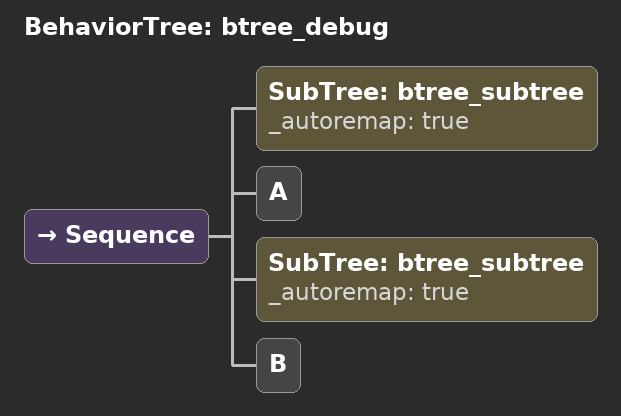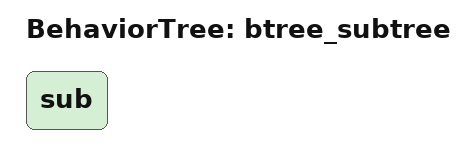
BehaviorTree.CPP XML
<?xml version="1.0" encoding="UTF-8"?>
<root BTCPP_format="4"
      main_tree_to_execute="btree_debug">
  <BehaviorTree ID="btree_debug">
    <Sequence>
      <SubTree ID="btree_subtree"
               _autoremap="true"/>
      <A/>
      <SubTree ID="btree_subtree"
               _autoremap="true"/>
      <B/>
    </Sequence>
  </BehaviorTree>

  <BehaviorTree ID="btree_subtree">
    <sub/>
  </BehaviorTree>

</root>
